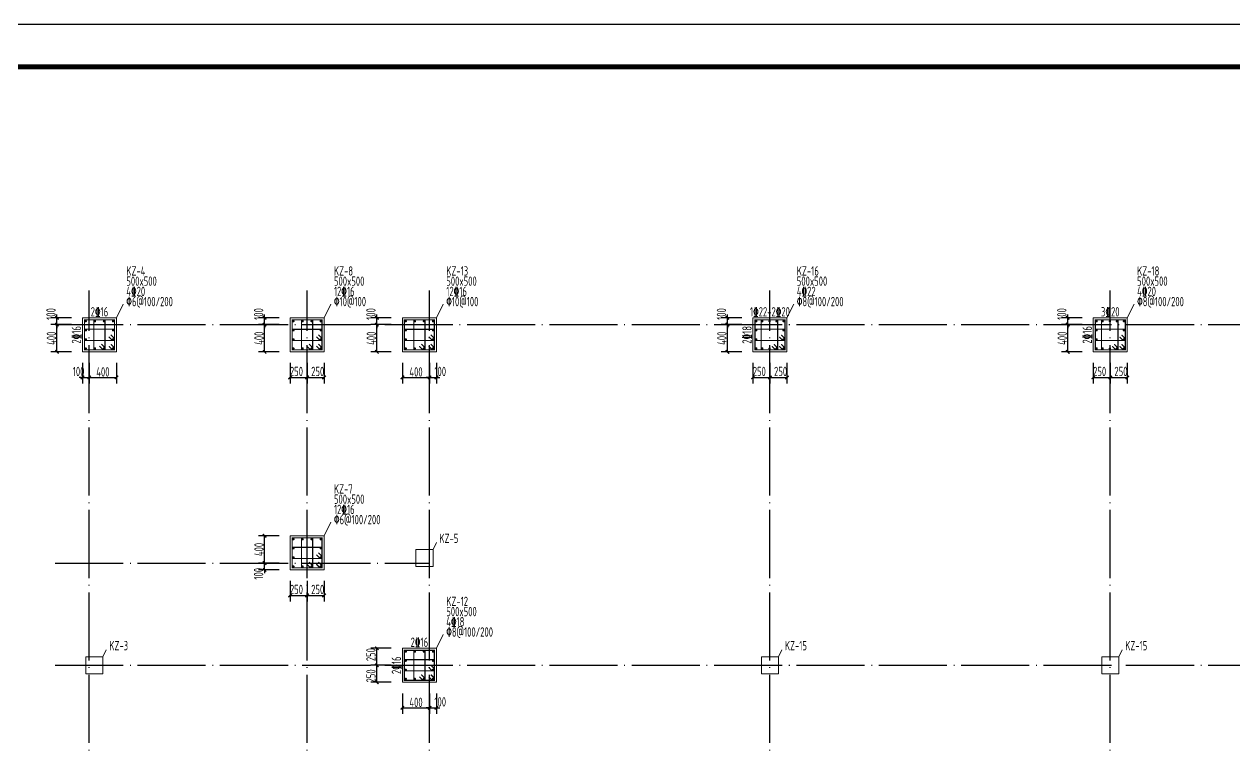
# Model space of a CAD drawing. Extents: x -2331248 to -1198620, y -977263 to -545844.
# Drawn here: x -1690243 to -1654702, y -623580 to -602338 of the extents above; entities that cross this region are included whole.
import ezdxf
from ezdxf.enums import TextEntityAlignment as Align

# ---------------------------------------------------------------- set-up
doc = ezdxf.new("R2010")
doc.units = 0
doc.header["$LTSCALE"] = 1000
doc.header["$MEASUREMENT"] = 0
doc.linetypes.add('DOTE', pattern=[2.42, 2, -0.2, 0.02, -0.2])
doc.linetypes.add('线型5', pattern=[3050, 2400, -300, 50, -300])
doc.layers.get('0').update_dxf_attribs({"linetype": 'CONTINUOUS'})
doc.layers.get('DEFPOINTS').update_dxf_attribs({"linetype": 'CONTINUOUS'})
doc.layers.add('DOTE', color=1, linetype='DOTE')
doc.layers.add('PUB_TITLE', color=4, linetype='CONTINUOUS')
for name, color, linetype, lineweight in [('S_Cl', 2, 'CONTINUOUS', 9), ('S_ColumDimSect', 84, '线型5', 18), ('S_ColumFocus', 2, 'CONTINUOUS', 18), ('S_ColumLocal', 7, 'CONTINUOUS', 18), ('S_PColumHoopBar', 14, 'CONTINUOUS', 35), ('S_PColumMainBar', 14, 'CONTINUOUS', 25)]:
    doc.layers.add(name, color=color, linetype=linetype, lineweight=lineweight)
doc.styles.add('PkpmHz', font='Pkpmeng', dxfattribs={"width": 0.7, "bigfont": 'hztxt'})
doc.styles.add('TSSD_REIN', font='Tssdeng.shx', dxfattribs={"width": 0.7, "bigfont": 'hztxt.shx'})
doc.dimstyles.new('Pkpm_0.0100_2.00', dxfattribs={"dimtxt": 200, "dimasz": 100, "dimexe": 180, "dimexo": 0.0625, "dimgap": 25, "dimtad": 1, "dimdec": 0, "dimlfac": 0.5, "dimrnd": 5, "dimzin": 0, "dimdsep": 46, "dimtxsty": 'PkpmHz', "dimblk1": 'ARCHTICK', "dimblk2": 'ARCHTICK', "dimsah": 1, "dimcen": 0.09, "dimadec": 0, "dimazin": 0, "dimtfac": 1, "dimtdec": 0, "dimtmove": 2, "dimatfit": 1, "dimldrblk": 'ARCHTICK', "dimfxl": 1, "dimtolj": 1, "dimtzin": 0, "dimarcsym": 0})

# ---------------------------------------------------------------- blocks, each defined once
blk = doc.blocks.new('_ARCHTICK')
at = {"color": 0, "linetype": 'ByBlock', "const_width": 0.4}
blk.add_lwpolyline([(-0.5, -0.5), (0.5, 0.5)], dxfattribs=at)
blk = doc.blocks.new('*D991')
at = {"layer": 'DEFPOINTS', "color": 0}
for p in [(-1689281, -611157), (-1688531, -611157), (-1688531, -611957)]:
    blk.add_point(p, dxfattribs=at)
at = {"layer": 'S_ColumDimSect', "color": 0, "lineweight": -2}
for p, q in [((-1688856, -611157), (-1689461, -611157)), ((-1689281, -611957), (-1689281, -611157)), ((-1688856, -611957), (-1689461, -611957))]:
    blk.add_line(p, q, dxfattribs=at)
at = {"layer": 'S_ColumDimSect', "color": 0, "lineweight": -2, "xscale": 100, "yscale": 100, "zscale": 100}
for p, rotation in [((-1689281, -611157), 90), ((-1689281, -611957), 270)]:
    blk.add_blockref('_ARCHTICK', p, dxfattribs=dict(at, rotation=rotation))
at = {"layer": 'S_ColumDimSect', "color": 0, "insert": (-1689444, -611557), "char_height": 275, "attachment_point": 5, "rotation": 90, "style": 'PkpmHz'}
blk.add_mtext('\\A1;400', dxfattribs=at)
blk = doc.blocks.new('*D992')
at = {"layer": 'DEFPOINTS', "color": 0}
for p in [(-1689281, -610957), (-1688531, -610957), (-1688531, -611157)]:
    blk.add_point(p, dxfattribs=at)
at = {"layer": 'S_ColumDimSect', "color": 0, "lineweight": -2}
for p, q in [((-1689281, -610957), (-1689281, -610857)), ((-1688856, -610957), (-1689461, -610957)), ((-1688856, -611157), (-1689461, -611157)), ((-1689281, -611157), (-1689281, -610957)), ((-1689281, -611157), (-1689281, -611257))]:
    blk.add_line(p, q, dxfattribs=at)
at = {"layer": 'S_ColumDimSect', "color": 0, "lineweight": -2, "xscale": 100, "yscale": 100, "zscale": 100}
for p, rotation in [((-1689281, -610957), 270), ((-1689281, -611157), 90)]:
    blk.add_blockref('_ARCHTICK', p, dxfattribs=dict(at, rotation=rotation))
at = {"layer": 'S_ColumDimSect', "color": 0, "insert": (-1689456, -610845), "char_height": 275, "attachment_point": 5, "rotation": 90, "style": 'PkpmHz'}
blk.add_mtext('\\A1;100', dxfattribs=at)
blk = doc.blocks.new('*D993')
at = {"layer": 'DEFPOINTS', "color": 0}
for p in [(-1688531, -611957), (-1688331, -611957), (-1688331, -612707)]:
    blk.add_point(p, dxfattribs=at)
at = {"layer": 'S_ColumDimSect', "color": 0, "lineweight": -2}
for p, q in [((-1688531, -612282), (-1688531, -612887)), ((-1688331, -612282), (-1688331, -612887)), ((-1688531, -612707), (-1688631, -612707)), ((-1688531, -612707), (-1688331, -612707)), ((-1688331, -612707), (-1688231, -612707))]:
    blk.add_line(p, q, dxfattribs=at)
at = {"layer": 'S_ColumDimSect', "color": 0, "lineweight": -2, "xscale": 100, "yscale": 100, "zscale": 100}
blk.add_blockref('_ARCHTICK', (-1688531, -612707), dxfattribs=at)
at = {"layer": 'S_ColumDimSect', "color": 0, "lineweight": -2, "xscale": 100, "yscale": 100, "zscale": 100, "rotation": 180}
blk.add_blockref('_ARCHTICK', (-1688331, -612707), dxfattribs=at)
at = {"layer": 'S_ColumDimSect', "color": 0, "insert": (-1688644, -612532), "char_height": 275, "attachment_point": 5, "style": 'PkpmHz'}
blk.add_mtext('\\A1;100', dxfattribs=at)
blk = doc.blocks.new('*D994')
at = {"layer": 'DEFPOINTS', "color": 0}
for p in [(-1688331, -611957), (-1687531, -611957), (-1687531, -612707)]:
    blk.add_point(p, dxfattribs=at)
at = {"layer": 'S_ColumDimSect', "color": 0, "lineweight": -2}
for p, q in [((-1688331, -612282), (-1688331, -612887)), ((-1687531, -612282), (-1687531, -612887)), ((-1688331, -612707), (-1687531, -612707))]:
    blk.add_line(p, q, dxfattribs=at)
at = {"layer": 'S_ColumDimSect', "color": 0, "lineweight": -2, "xscale": 100, "yscale": 100, "zscale": 100, "rotation": 180}
blk.add_blockref('_ARCHTICK', (-1688331, -612707), dxfattribs=at)
at = {"layer": 'S_ColumDimSect', "color": 0, "lineweight": -2, "xscale": 100, "yscale": 100, "zscale": 100}
blk.add_blockref('_ARCHTICK', (-1687531, -612707), dxfattribs=at)
at = {"layer": 'S_ColumDimSect', "color": 0, "insert": (-1687931, -612545), "char_height": 275, "attachment_point": 5, "style": 'PkpmHz'}
blk.add_mtext('\\A1;400', dxfattribs=at)
blk = doc.blocks.new('*D1003')
at = {"layer": 'DEFPOINTS', "color": 0}
for p in [(-1683181, -618157), (-1682431, -618157), (-1682431, -618357)]:
    blk.add_point(p, dxfattribs=at)
at = {"layer": 'S_ColumDimSect', "color": 0, "lineweight": -2}
for p, q in [((-1683181, -618157), (-1683181, -618057)), ((-1682756, -618157), (-1683361, -618157)), ((-1682756, -618357), (-1683361, -618357)), ((-1683181, -618357), (-1683181, -618157)), ((-1683181, -618357), (-1683181, -618457))]:
    blk.add_line(p, q, dxfattribs=at)
at = {"layer": 'S_ColumDimSect', "color": 0, "lineweight": -2, "xscale": 100, "yscale": 100, "zscale": 100}
for p, rotation in [((-1683181, -618157), 270), ((-1683181, -618357), 90)]:
    blk.add_blockref('_ARCHTICK', p, dxfattribs=dict(at, rotation=rotation))
at = {"layer": 'S_ColumDimSect', "color": 0, "insert": (-1683356, -618470), "char_height": 275, "attachment_point": 5, "rotation": 90, "style": 'PkpmHz'}
blk.add_mtext('\\A1;100', dxfattribs=at)
blk = doc.blocks.new('*D1004')
at = {"layer": 'DEFPOINTS', "color": 0}
for p in [(-1683181, -617357), (-1682431, -617357), (-1682431, -618157)]:
    blk.add_point(p, dxfattribs=at)
at = {"layer": 'S_ColumDimSect', "color": 0, "lineweight": -2}
for p, q in [((-1682756, -617357), (-1683361, -617357)), ((-1683181, -618157), (-1683181, -617357)), ((-1682756, -618157), (-1683361, -618157))]:
    blk.add_line(p, q, dxfattribs=at)
at = {"layer": 'S_ColumDimSect', "color": 0, "lineweight": -2, "xscale": 100, "yscale": 100, "zscale": 100}
for p, rotation in [((-1683181, -617357), 90), ((-1683181, -618157), 270)]:
    blk.add_blockref('_ARCHTICK', p, dxfattribs=dict(at, rotation=rotation))
at = {"layer": 'S_ColumDimSect', "color": 0, "insert": (-1683344, -617757), "char_height": 275, "attachment_point": 5, "rotation": 90, "style": 'PkpmHz'}
blk.add_mtext('\\A1;400', dxfattribs=at)
blk = doc.blocks.new('*D1005')
at = {"layer": 'DEFPOINTS', "color": 0}
for p in [(-1682431, -618357), (-1681931, -618357), (-1681931, -619107)]:
    blk.add_point(p, dxfattribs=at)
at = {"layer": 'S_ColumDimSect', "color": 0, "lineweight": -2}
for p, q in [((-1682431, -618682), (-1682431, -619287)), ((-1681931, -618682), (-1681931, -619287)), ((-1682431, -619107), (-1681931, -619107))]:
    blk.add_line(p, q, dxfattribs=at)
at = {"layer": 'S_ColumDimSect', "color": 0, "lineweight": -2, "xscale": 100, "yscale": 100, "zscale": 100, "rotation": 180}
blk.add_blockref('_ARCHTICK', (-1682431, -619107), dxfattribs=at)
at = {"layer": 'S_ColumDimSect', "color": 0, "lineweight": -2, "xscale": 100, "yscale": 100, "zscale": 100}
blk.add_blockref('_ARCHTICK', (-1681931, -619107), dxfattribs=at)
at = {"layer": 'S_ColumDimSect', "color": 0, "insert": (-1682244, -618932), "char_height": 275, "attachment_point": 5, "style": 'PkpmHz'}
blk.add_mtext('\\A1;250', dxfattribs=at)
blk = doc.blocks.new('*D1006')
at = {"layer": 'DEFPOINTS', "color": 0}
for p in [(-1681931, -618357), (-1681431, -618357), (-1681431, -619107)]:
    blk.add_point(p, dxfattribs=at)
at = {"layer": 'S_ColumDimSect', "color": 0, "lineweight": -2}
for p, q in [((-1681931, -618682), (-1681931, -619287)), ((-1681431, -618682), (-1681431, -619287)), ((-1681931, -619107), (-1681431, -619107))]:
    blk.add_line(p, q, dxfattribs=at)
at = {"layer": 'S_ColumDimSect', "color": 0, "lineweight": -2, "xscale": 100, "yscale": 100, "zscale": 100, "rotation": 180}
blk.add_blockref('_ARCHTICK', (-1681931, -619107), dxfattribs=at)
at = {"layer": 'S_ColumDimSect', "color": 0, "lineweight": -2, "xscale": 100, "yscale": 100, "zscale": 100}
blk.add_blockref('_ARCHTICK', (-1681431, -619107), dxfattribs=at)
at = {"layer": 'S_ColumDimSect', "color": 0, "insert": (-1681619, -618932), "char_height": 275, "attachment_point": 5, "style": 'PkpmHz'}
blk.add_mtext('\\A1;250', dxfattribs=at)
blk = doc.blocks.new('*D1007')
at = {"layer": 'DEFPOINTS', "color": 0}
for p in [(-1683181, -611157), (-1682431, -611157), (-1682431, -611957)]:
    blk.add_point(p, dxfattribs=at)
at = {"layer": 'S_ColumDimSect', "color": 0, "lineweight": -2}
for p, q in [((-1682756, -611157), (-1683361, -611157)), ((-1683181, -611957), (-1683181, -611157)), ((-1682756, -611957), (-1683361, -611957))]:
    blk.add_line(p, q, dxfattribs=at)
at = {"layer": 'S_ColumDimSect', "color": 0, "lineweight": -2, "xscale": 100, "yscale": 100, "zscale": 100}
for p, rotation in [((-1683181, -611157), 90), ((-1683181, -611957), 270)]:
    blk.add_blockref('_ARCHTICK', p, dxfattribs=dict(at, rotation=rotation))
at = {"layer": 'S_ColumDimSect', "color": 0, "insert": (-1683344, -611557), "char_height": 275, "attachment_point": 5, "rotation": 90, "style": 'PkpmHz'}
blk.add_mtext('\\A1;400', dxfattribs=at)
blk = doc.blocks.new('*D1008')
at = {"layer": 'DEFPOINTS', "color": 0}
for p in [(-1683181, -610957), (-1682431, -610957), (-1682431, -611157)]:
    blk.add_point(p, dxfattribs=at)
at = {"layer": 'S_ColumDimSect', "color": 0, "lineweight": -2}
for p, q in [((-1683181, -610957), (-1683181, -610857)), ((-1682756, -610957), (-1683361, -610957)), ((-1682756, -611157), (-1683361, -611157)), ((-1683181, -611157), (-1683181, -610957)), ((-1683181, -611157), (-1683181, -611257))]:
    blk.add_line(p, q, dxfattribs=at)
at = {"layer": 'S_ColumDimSect', "color": 0, "lineweight": -2, "xscale": 100, "yscale": 100, "zscale": 100}
for p, rotation in [((-1683181, -610957), 270), ((-1683181, -611157), 90)]:
    blk.add_blockref('_ARCHTICK', p, dxfattribs=dict(at, rotation=rotation))
at = {"layer": 'S_ColumDimSect', "color": 0, "insert": (-1683356, -610845), "char_height": 275, "attachment_point": 5, "rotation": 90, "style": 'PkpmHz'}
blk.add_mtext('\\A1;100', dxfattribs=at)
blk = doc.blocks.new('*D1009')
at = {"layer": 'DEFPOINTS', "color": 0}
for p in [(-1682431, -611957), (-1681931, -611957), (-1681931, -612707)]:
    blk.add_point(p, dxfattribs=at)
at = {"layer": 'S_ColumDimSect', "color": 0, "lineweight": -2}
for p, q in [((-1682431, -612282), (-1682431, -612887)), ((-1681931, -612282), (-1681931, -612887)), ((-1682431, -612707), (-1681931, -612707))]:
    blk.add_line(p, q, dxfattribs=at)
at = {"layer": 'S_ColumDimSect', "color": 0, "lineweight": -2, "xscale": 100, "yscale": 100, "zscale": 100, "rotation": 180}
blk.add_blockref('_ARCHTICK', (-1682431, -612707), dxfattribs=at)
at = {"layer": 'S_ColumDimSect', "color": 0, "lineweight": -2, "xscale": 100, "yscale": 100, "zscale": 100}
blk.add_blockref('_ARCHTICK', (-1681931, -612707), dxfattribs=at)
at = {"layer": 'S_ColumDimSect', "color": 0, "insert": (-1682244, -612532), "char_height": 275, "attachment_point": 5, "style": 'PkpmHz'}
blk.add_mtext('\\A1;250', dxfattribs=at)
blk = doc.blocks.new('*D1010')
at = {"layer": 'DEFPOINTS', "color": 0}
for p in [(-1681931, -611957), (-1681431, -611957), (-1681431, -612707)]:
    blk.add_point(p, dxfattribs=at)
at = {"layer": 'S_ColumDimSect', "color": 0, "lineweight": -2}
for p, q in [((-1681931, -612282), (-1681931, -612887)), ((-1681431, -612282), (-1681431, -612887)), ((-1681931, -612707), (-1681431, -612707))]:
    blk.add_line(p, q, dxfattribs=at)
at = {"layer": 'S_ColumDimSect', "color": 0, "lineweight": -2, "xscale": 100, "yscale": 100, "zscale": 100, "rotation": 180}
blk.add_blockref('_ARCHTICK', (-1681931, -612707), dxfattribs=at)
at = {"layer": 'S_ColumDimSect', "color": 0, "lineweight": -2, "xscale": 100, "yscale": 100, "zscale": 100}
blk.add_blockref('_ARCHTICK', (-1681431, -612707), dxfattribs=at)
at = {"layer": 'S_ColumDimSect', "color": 0, "insert": (-1681619, -612532), "char_height": 275, "attachment_point": 5, "style": 'PkpmHz'}
blk.add_mtext('\\A1;250', dxfattribs=at)
blk = doc.blocks.new('*D1023')
at = {"layer": 'DEFPOINTS', "color": 0}
for p in [(-1679881, -621157), (-1679131, -621157), (-1679131, -621657)]:
    blk.add_point(p, dxfattribs=at)
at = {"layer": 'S_ColumDimSect', "color": 0, "lineweight": -2}
for p, q in [((-1679456, -621157), (-1680061, -621157)), ((-1679881, -621657), (-1679881, -621157)), ((-1679456, -621657), (-1680061, -621657))]:
    blk.add_line(p, q, dxfattribs=at)
at = {"layer": 'S_ColumDimSect', "color": 0, "lineweight": -2, "xscale": 100, "yscale": 100, "zscale": 100}
for p, rotation in [((-1679881, -621157), 90), ((-1679881, -621657), 270)]:
    blk.add_blockref('_ARCHTICK', p, dxfattribs=dict(at, rotation=rotation))
at = {"layer": 'S_ColumDimSect', "color": 0, "insert": (-1680056, -621470), "char_height": 275, "attachment_point": 5, "rotation": 90, "style": 'PkpmHz'}
blk.add_mtext('\\A1;250', dxfattribs=at)
blk = doc.blocks.new('*D1024')
at = {"layer": 'DEFPOINTS', "color": 0}
for p in [(-1679881, -620657), (-1679131, -620657), (-1679131, -621157)]:
    blk.add_point(p, dxfattribs=at)
at = {"layer": 'S_ColumDimSect', "color": 0, "lineweight": -2}
for p, q in [((-1679456, -620657), (-1680061, -620657)), ((-1679881, -621157), (-1679881, -620657)), ((-1679456, -621157), (-1680061, -621157))]:
    blk.add_line(p, q, dxfattribs=at)
at = {"layer": 'S_ColumDimSect', "color": 0, "lineweight": -2, "xscale": 100, "yscale": 100, "zscale": 100}
for p, rotation in [((-1679881, -620657), 90), ((-1679881, -621157), 270)]:
    blk.add_blockref('_ARCHTICK', p, dxfattribs=dict(at, rotation=rotation))
at = {"layer": 'S_ColumDimSect', "color": 0, "insert": (-1680056, -620845), "char_height": 275, "attachment_point": 5, "rotation": 90, "style": 'PkpmHz'}
blk.add_mtext('\\A1;250', dxfattribs=at)
blk = doc.blocks.new('*D1025')
at = {"layer": 'DEFPOINTS', "color": 0}
for p in [(-1679131, -621657), (-1678331, -621657), (-1678331, -622407)]:
    blk.add_point(p, dxfattribs=at)
at = {"layer": 'S_ColumDimSect', "color": 0, "lineweight": -2}
for p, q in [((-1679131, -621982), (-1679131, -622587)), ((-1678331, -621982), (-1678331, -622587)), ((-1679131, -622407), (-1678331, -622407))]:
    blk.add_line(p, q, dxfattribs=at)
at = {"layer": 'S_ColumDimSect', "color": 0, "lineweight": -2, "xscale": 100, "yscale": 100, "zscale": 100, "rotation": 180}
blk.add_blockref('_ARCHTICK', (-1679131, -622407), dxfattribs=at)
at = {"layer": 'S_ColumDimSect', "color": 0, "lineweight": -2, "xscale": 100, "yscale": 100, "zscale": 100}
blk.add_blockref('_ARCHTICK', (-1678331, -622407), dxfattribs=at)
at = {"layer": 'S_ColumDimSect', "color": 0, "insert": (-1678731, -622245), "char_height": 275, "attachment_point": 5, "style": 'PkpmHz'}
blk.add_mtext('\\A1;400', dxfattribs=at)
blk = doc.blocks.new('*D1026')
at = {"layer": 'DEFPOINTS', "color": 0}
for p in [(-1678331, -621657), (-1678131, -621657), (-1678131, -622407)]:
    blk.add_point(p, dxfattribs=at)
at = {"layer": 'S_ColumDimSect', "color": 0, "lineweight": -2}
for p, q in [((-1678331, -621982), (-1678331, -622587)), ((-1678131, -621982), (-1678131, -622587)), ((-1678331, -622407), (-1678431, -622407)), ((-1678331, -622407), (-1678131, -622407)), ((-1678131, -622407), (-1678031, -622407))]:
    blk.add_line(p, q, dxfattribs=at)
at = {"layer": 'S_ColumDimSect', "color": 0, "lineweight": -2, "xscale": 100, "yscale": 100, "zscale": 100}
blk.add_blockref('_ARCHTICK', (-1678331, -622407), dxfattribs=at)
at = {"layer": 'S_ColumDimSect', "color": 0, "lineweight": -2, "xscale": 100, "yscale": 100, "zscale": 100, "rotation": 180}
blk.add_blockref('_ARCHTICK', (-1678131, -622407), dxfattribs=at)
at = {"layer": 'S_ColumDimSect', "color": 0, "insert": (-1678019, -622232), "char_height": 275, "attachment_point": 5, "style": 'PkpmHz'}
blk.add_mtext('\\A1;100', dxfattribs=at)
blk = doc.blocks.new('*D1027')
at = {"layer": 'DEFPOINTS', "color": 0}
for p in [(-1679881, -611157), (-1679131, -611157), (-1679131, -611957)]:
    blk.add_point(p, dxfattribs=at)
at = {"layer": 'S_ColumDimSect', "color": 0, "lineweight": -2}
for p, q in [((-1679456, -611157), (-1680061, -611157)), ((-1679881, -611957), (-1679881, -611157)), ((-1679456, -611957), (-1680061, -611957))]:
    blk.add_line(p, q, dxfattribs=at)
at = {"layer": 'S_ColumDimSect', "color": 0, "lineweight": -2, "xscale": 100, "yscale": 100, "zscale": 100}
for p, rotation in [((-1679881, -611157), 90), ((-1679881, -611957), 270)]:
    blk.add_blockref('_ARCHTICK', p, dxfattribs=dict(at, rotation=rotation))
at = {"layer": 'S_ColumDimSect', "color": 0, "insert": (-1680044, -611557), "char_height": 275, "attachment_point": 5, "rotation": 90, "style": 'PkpmHz'}
blk.add_mtext('\\A1;400', dxfattribs=at)
blk = doc.blocks.new('*D1028')
at = {"layer": 'DEFPOINTS', "color": 0}
for p in [(-1679881, -610957), (-1679131, -610957), (-1679131, -611157)]:
    blk.add_point(p, dxfattribs=at)
at = {"layer": 'S_ColumDimSect', "color": 0, "lineweight": -2}
for p, q in [((-1679881, -610957), (-1679881, -610857)), ((-1679456, -610957), (-1680061, -610957)), ((-1679456, -611157), (-1680061, -611157)), ((-1679881, -611157), (-1679881, -610957)), ((-1679881, -611157), (-1679881, -611257))]:
    blk.add_line(p, q, dxfattribs=at)
at = {"layer": 'S_ColumDimSect', "color": 0, "lineweight": -2, "xscale": 100, "yscale": 100, "zscale": 100}
for p, rotation in [((-1679881, -610957), 270), ((-1679881, -611157), 90)]:
    blk.add_blockref('_ARCHTICK', p, dxfattribs=dict(at, rotation=rotation))
at = {"layer": 'S_ColumDimSect', "color": 0, "insert": (-1680056, -610845), "char_height": 275, "attachment_point": 5, "rotation": 90, "style": 'PkpmHz'}
blk.add_mtext('\\A1;100', dxfattribs=at)
blk = doc.blocks.new('*D1029')
at = {"layer": 'DEFPOINTS', "color": 0}
for p in [(-1679131, -611957), (-1678331, -611957), (-1678331, -612707)]:
    blk.add_point(p, dxfattribs=at)
at = {"layer": 'S_ColumDimSect', "color": 0, "lineweight": -2}
for p, q in [((-1679131, -612282), (-1679131, -612887)), ((-1678331, -612282), (-1678331, -612887)), ((-1679131, -612707), (-1678331, -612707))]:
    blk.add_line(p, q, dxfattribs=at)
at = {"layer": 'S_ColumDimSect', "color": 0, "lineweight": -2, "xscale": 100, "yscale": 100, "zscale": 100, "rotation": 180}
blk.add_blockref('_ARCHTICK', (-1679131, -612707), dxfattribs=at)
at = {"layer": 'S_ColumDimSect', "color": 0, "lineweight": -2, "xscale": 100, "yscale": 100, "zscale": 100}
blk.add_blockref('_ARCHTICK', (-1678331, -612707), dxfattribs=at)
at = {"layer": 'S_ColumDimSect', "color": 0, "insert": (-1678731, -612545), "char_height": 275, "attachment_point": 5, "style": 'PkpmHz'}
blk.add_mtext('\\A1;400', dxfattribs=at)
blk = doc.blocks.new('*D1030')
at = {"layer": 'DEFPOINTS', "color": 0}
for p in [(-1678331, -611957), (-1678131, -611957), (-1678131, -612707)]:
    blk.add_point(p, dxfattribs=at)
at = {"layer": 'S_ColumDimSect', "color": 0, "lineweight": -2}
for p, q in [((-1678331, -612282), (-1678331, -612887)), ((-1678131, -612282), (-1678131, -612887)), ((-1678331, -612707), (-1678431, -612707)), ((-1678331, -612707), (-1678131, -612707)), ((-1678131, -612707), (-1678031, -612707))]:
    blk.add_line(p, q, dxfattribs=at)
at = {"layer": 'S_ColumDimSect', "color": 0, "lineweight": -2, "xscale": 100, "yscale": 100, "zscale": 100}
blk.add_blockref('_ARCHTICK', (-1678331, -612707), dxfattribs=at)
at = {"layer": 'S_ColumDimSect', "color": 0, "lineweight": -2, "xscale": 100, "yscale": 100, "zscale": 100, "rotation": 180}
blk.add_blockref('_ARCHTICK', (-1678131, -612707), dxfattribs=at)
at = {"layer": 'S_ColumDimSect', "color": 0, "insert": (-1678019, -612532), "char_height": 275, "attachment_point": 5, "style": 'PkpmHz'}
blk.add_mtext('\\A1;100', dxfattribs=at)
blk = doc.blocks.new('*D1038')
at = {"layer": 'DEFPOINTS', "color": 0}
for p in [(-1669581, -611157), (-1668831, -611157), (-1668831, -611957)]:
    blk.add_point(p, dxfattribs=at)
at = {"layer": 'S_ColumDimSect', "color": 0, "lineweight": -2}
for p, q in [((-1669156, -611157), (-1669761, -611157)), ((-1669581, -611957), (-1669581, -611157)), ((-1669156, -611957), (-1669761, -611957))]:
    blk.add_line(p, q, dxfattribs=at)
at = {"layer": 'S_ColumDimSect', "color": 0, "lineweight": -2, "xscale": 100, "yscale": 100, "zscale": 100}
for p, rotation in [((-1669581, -611157), 90), ((-1669581, -611957), 270)]:
    blk.add_blockref('_ARCHTICK', p, dxfattribs=dict(at, rotation=rotation))
at = {"layer": 'S_ColumDimSect', "color": 0, "insert": (-1669744, -611557), "char_height": 275, "attachment_point": 5, "rotation": 90, "style": 'PkpmHz'}
blk.add_mtext('\\A1;400', dxfattribs=at)
blk = doc.blocks.new('*D1039')
at = {"layer": 'DEFPOINTS', "color": 0}
for p in [(-1669581, -610957), (-1668831, -610957), (-1668831, -611157)]:
    blk.add_point(p, dxfattribs=at)
at = {"layer": 'S_ColumDimSect', "color": 0, "lineweight": -2}
for p, q in [((-1669581, -610957), (-1669581, -610857)), ((-1669156, -610957), (-1669761, -610957)), ((-1669156, -611157), (-1669761, -611157)), ((-1669581, -611157), (-1669581, -610957)), ((-1669581, -611157), (-1669581, -611257))]:
    blk.add_line(p, q, dxfattribs=at)
at = {"layer": 'S_ColumDimSect', "color": 0, "lineweight": -2, "xscale": 100, "yscale": 100, "zscale": 100}
for p, rotation in [((-1669581, -610957), 270), ((-1669581, -611157), 90)]:
    blk.add_blockref('_ARCHTICK', p, dxfattribs=dict(at, rotation=rotation))
at = {"layer": 'S_ColumDimSect', "color": 0, "insert": (-1669756, -610845), "char_height": 275, "attachment_point": 5, "rotation": 90, "style": 'PkpmHz'}
blk.add_mtext('\\A1;100', dxfattribs=at)
blk = doc.blocks.new('*D1040')
at = {"layer": 'DEFPOINTS', "color": 0}
for p in [(-1668831, -611957), (-1668331, -611957), (-1668331, -612707)]:
    blk.add_point(p, dxfattribs=at)
at = {"layer": 'S_ColumDimSect', "color": 0, "lineweight": -2}
for p, q in [((-1668831, -612282), (-1668831, -612887)), ((-1668331, -612282), (-1668331, -612887)), ((-1668831, -612707), (-1668331, -612707))]:
    blk.add_line(p, q, dxfattribs=at)
at = {"layer": 'S_ColumDimSect', "color": 0, "lineweight": -2, "xscale": 100, "yscale": 100, "zscale": 100, "rotation": 180}
blk.add_blockref('_ARCHTICK', (-1668831, -612707), dxfattribs=at)
at = {"layer": 'S_ColumDimSect', "color": 0, "lineweight": -2, "xscale": 100, "yscale": 100, "zscale": 100}
blk.add_blockref('_ARCHTICK', (-1668331, -612707), dxfattribs=at)
at = {"layer": 'S_ColumDimSect', "color": 0, "insert": (-1668644, -612532), "char_height": 275, "attachment_point": 5, "style": 'PkpmHz'}
blk.add_mtext('\\A1;250', dxfattribs=at)
blk = doc.blocks.new('*D1041')
at = {"layer": 'DEFPOINTS', "color": 0}
for p in [(-1668331, -611957), (-1667831, -611957), (-1667831, -612707)]:
    blk.add_point(p, dxfattribs=at)
at = {"layer": 'S_ColumDimSect', "color": 0, "lineweight": -2}
for p, q in [((-1668331, -612282), (-1668331, -612887)), ((-1667831, -612282), (-1667831, -612887)), ((-1668331, -612707), (-1667831, -612707))]:
    blk.add_line(p, q, dxfattribs=at)
at = {"layer": 'S_ColumDimSect', "color": 0, "lineweight": -2, "xscale": 100, "yscale": 100, "zscale": 100, "rotation": 180}
blk.add_blockref('_ARCHTICK', (-1668331, -612707), dxfattribs=at)
at = {"layer": 'S_ColumDimSect', "color": 0, "lineweight": -2, "xscale": 100, "yscale": 100, "zscale": 100}
blk.add_blockref('_ARCHTICK', (-1667831, -612707), dxfattribs=at)
at = {"layer": 'S_ColumDimSect', "color": 0, "insert": (-1668019, -612532), "char_height": 275, "attachment_point": 5, "style": 'PkpmHz'}
blk.add_mtext('\\A1;250', dxfattribs=at)
blk = doc.blocks.new('*D1045')
at = {"layer": 'DEFPOINTS', "color": 0}
for p in [(-1659581, -611157), (-1658831, -611157), (-1658831, -611957)]:
    blk.add_point(p, dxfattribs=at)
at = {"layer": 'S_ColumDimSect', "color": 0, "lineweight": -2}
for p, q in [((-1659156, -611157), (-1659761, -611157)), ((-1659581, -611957), (-1659581, -611157)), ((-1659156, -611957), (-1659761, -611957))]:
    blk.add_line(p, q, dxfattribs=at)
at = {"layer": 'S_ColumDimSect', "color": 0, "lineweight": -2, "xscale": 100, "yscale": 100, "zscale": 100}
for p, rotation in [((-1659581, -611157), 90), ((-1659581, -611957), 270)]:
    blk.add_blockref('_ARCHTICK', p, dxfattribs=dict(at, rotation=rotation))
at = {"layer": 'S_ColumDimSect', "color": 0, "insert": (-1659744, -611557), "char_height": 275, "attachment_point": 5, "rotation": 90, "style": 'PkpmHz'}
blk.add_mtext('\\A1;400', dxfattribs=at)
blk = doc.blocks.new('*D1046')
at = {"layer": 'DEFPOINTS', "color": 0}
for p in [(-1659581, -610957), (-1658831, -610957), (-1658831, -611157)]:
    blk.add_point(p, dxfattribs=at)
at = {"layer": 'S_ColumDimSect', "color": 0, "lineweight": -2}
for p, q in [((-1659581, -610957), (-1659581, -610857)), ((-1659156, -610957), (-1659761, -610957)), ((-1659156, -611157), (-1659761, -611157)), ((-1659581, -611157), (-1659581, -610957)), ((-1659581, -611157), (-1659581, -611257))]:
    blk.add_line(p, q, dxfattribs=at)
at = {"layer": 'S_ColumDimSect', "color": 0, "lineweight": -2, "xscale": 100, "yscale": 100, "zscale": 100}
for p, rotation in [((-1659581, -610957), 270), ((-1659581, -611157), 90)]:
    blk.add_blockref('_ARCHTICK', p, dxfattribs=dict(at, rotation=rotation))
at = {"layer": 'S_ColumDimSect', "color": 0, "insert": (-1659756, -610845), "char_height": 275, "attachment_point": 5, "rotation": 90, "style": 'PkpmHz'}
blk.add_mtext('\\A1;100', dxfattribs=at)
blk = doc.blocks.new('*D1047')
at = {"layer": 'DEFPOINTS', "color": 0}
for p in [(-1658831, -611957), (-1658331, -611957), (-1658331, -612707)]:
    blk.add_point(p, dxfattribs=at)
at = {"layer": 'S_ColumDimSect', "color": 0, "lineweight": -2}
for p, q in [((-1658831, -612282), (-1658831, -612887)), ((-1658331, -612282), (-1658331, -612887)), ((-1658831, -612707), (-1658331, -612707))]:
    blk.add_line(p, q, dxfattribs=at)
at = {"layer": 'S_ColumDimSect', "color": 0, "lineweight": -2, "xscale": 100, "yscale": 100, "zscale": 100, "rotation": 180}
blk.add_blockref('_ARCHTICK', (-1658831, -612707), dxfattribs=at)
at = {"layer": 'S_ColumDimSect', "color": 0, "lineweight": -2, "xscale": 100, "yscale": 100, "zscale": 100}
blk.add_blockref('_ARCHTICK', (-1658331, -612707), dxfattribs=at)
at = {"layer": 'S_ColumDimSect', "color": 0, "insert": (-1658644, -612532), "char_height": 275, "attachment_point": 5, "style": 'PkpmHz'}
blk.add_mtext('\\A1;250', dxfattribs=at)
blk = doc.blocks.new('*D1048')
at = {"layer": 'DEFPOINTS', "color": 0}
for p in [(-1658331, -611957), (-1657831, -611957), (-1657831, -612707)]:
    blk.add_point(p, dxfattribs=at)
at = {"layer": 'S_ColumDimSect', "color": 0, "lineweight": -2}
for p, q in [((-1658331, -612282), (-1658331, -612887)), ((-1657831, -612282), (-1657831, -612887)), ((-1658331, -612707), (-1657831, -612707))]:
    blk.add_line(p, q, dxfattribs=at)
at = {"layer": 'S_ColumDimSect', "color": 0, "lineweight": -2, "xscale": 100, "yscale": 100, "zscale": 100, "rotation": 180}
blk.add_blockref('_ARCHTICK', (-1658331, -612707), dxfattribs=at)
at = {"layer": 'S_ColumDimSect', "color": 0, "lineweight": -2, "xscale": 100, "yscale": 100, "zscale": 100}
blk.add_blockref('_ARCHTICK', (-1657831, -612707), dxfattribs=at)
at = {"layer": 'S_ColumDimSect', "color": 0, "insert": (-1658019, -612532), "char_height": 275, "attachment_point": 5, "style": 'PkpmHz'}
blk.add_mtext('\\A1;250', dxfattribs=at)

msp = doc.modelspace()

# ---------------------------------------------------------------- linework, layer by layer
at = {"layer": 'DOTE'}
for p, q in [((-1688331.5, -662157.2), (-1688331.5, -610157.2)), ((-1681931.5, -662157.2), (-1681931.5, -610157.2)), ((-1678331.5, -662157.2), (-1678331.5, -610157.2)), ((-1668331.5, -662157.2), (-1668331.5, -610157.2)), ((-1658331.5, -662157.2), (-1658331.5, -610157.2)), ((-1689331.5, -611157.2), (-1627331.5, -611157.2)), ((-1689331.5, -618157.2), (-1678331.5, -618157.2)), ((-1689331.5, -621157.2), (-1627331.5, -621157.2))]:
    msp.add_line(p, q, dxfattribs=at)
at = {"layer": 'PUB_TITLE'}
msp.add_lwpolyline([(-1699191, -676588.1), (-1699191, -602338.1), (-1594066, -602338.1), (-1594066, -676588.1)], close=True, dxfattribs=at)
at = {"layer": 'PUB_TITLE', "const_width": 150}
msp.add_lwpolyline([(-1696066, -603588.1), (-1595316, -603588.1), (-1595316, -675338.1), (-1696066, -675338.1)], close=True, dxfattribs=at)
at = {"layer": 'S_Cl', "ltscale": 1}
for points in [[(-1687531.5, -611957.2), (-1687531.5, -610957.2), (-1688531.5, -610957.2), (-1688531.5, -611957.2)], [(-1681431.5, -611957.2), (-1681431.5, -610957.2), (-1682431.5, -610957.2), (-1682431.5, -611957.2)], [(-1678131.5, -611957.2), (-1678131.5, -610957.2), (-1679131.5, -610957.2), (-1679131.5, -611957.2)], [(-1667831.5, -611957.2), (-1667831.5, -610957.2), (-1668831.5, -610957.2), (-1668831.5, -611957.2)], [(-1657831.5, -611957.2), (-1657831.5, -610957.2), (-1658831.5, -610957.2), (-1658831.5, -611957.2)], [(-1681431.5, -618357.2), (-1681431.5, -617357.2), (-1682431.5, -617357.2), (-1682431.5, -618357.2)], [(-1678231.5, -618257.2), (-1678231.5, -617757.2), (-1678731.5, -617757.2), (-1678731.5, -618257.2)], [(-1678131.5, -621657.2), (-1678131.5, -620657.2), (-1679131.5, -620657.2), (-1679131.5, -621657.2)], [(-1687931.5, -621407.2), (-1687931.5, -620907.2), (-1688431.5, -620907.2), (-1688431.5, -621407.2)], [(-1668081.5, -621407.2), (-1668081.5, -620907.2), (-1668581.5, -620907.2), (-1668581.5, -621407.2)], [(-1658081.5, -621407.2), (-1658081.5, -620907.2), (-1658581.5, -620907.2), (-1658581.5, -621407.2)]]:
    msp.add_lwpolyline(points, close=True, dxfattribs=at)
at = {"layer": 'S_ColumFocus'}
for p, q in [((-1687531.5, -610957.2), (-1687331.5, -610557.2)), ((-1681431.5, -610957.2), (-1681231.5, -610557.2)), ((-1678131.5, -610957.2), (-1677931.5, -610557.2)), ((-1667831.5, -610957.2), (-1667631.5, -610557.2)), ((-1657831.5, -610957.2), (-1657631.5, -610557.2)), ((-1681431.5, -617357.2), (-1681231.5, -616957.2)), ((-1678231.5, -617757.2), (-1678131.5, -617557.2)), ((-1678131.5, -620657.2), (-1677931.5, -620257.2)), ((-1687931.5, -620907.2), (-1687831.5, -620707.2)), ((-1668081.5, -620907.2), (-1667981.5, -620707.2)), ((-1658081.5, -620907.2), (-1657981.5, -620707.2))]:
    msp.add_line(p, q, dxfattribs=at)
at = {"layer": 'S_PColumHoopBar', "ltscale": 2, "const_width": 35}
for points in [[(-1687757.6, -611791.1), (-1687651.5, -611897.2), (-1687591.5, -611897.2), (-1687591.5, -611837.2), (-1687591.5, -611897.2), (-1687591.5, -611017.2), (-1688471.5, -611017.2), (-1688471.5, -611897.2), (-1687651.5, -611897.2), (-1687591.5, -611897.2), (-1687591.5, -611837.2), (-1687697.6, -611731.1)], [(-1687757.6, -611516.5), (-1687651.5, -611622.5), (-1687591.5, -611622.5), (-1687591.5, -611562.5), (-1687591.5, -611622.5), (-1687591.5, -611291.9), (-1688471.5, -611291.9), (-1688471.5, -611622.5), (-1687651.5, -611622.5), (-1687591.5, -611622.5), (-1687591.5, -611562.5), (-1687697.6, -611456.5)], [(-1688032.2, -611791.1), (-1687926.2, -611897.2), (-1687866.2, -611897.2), (-1687866.2, -611837.2), (-1687866.2, -611897.2), (-1687866.2, -611017.2), (-1688196.8, -611017.2), (-1688196.8, -611897.2), (-1687926.2, -611897.2), (-1687866.2, -611897.2), (-1687866.2, -611837.2), (-1687972.2, -611731.1)], [(-1681657.6, -611791.1), (-1681551.5, -611897.2), (-1681491.5, -611897.2), (-1681491.5, -611837.2), (-1681491.5, -611897.2), (-1681491.5, -611017.2), (-1682371.5, -611017.2), (-1682371.5, -611897.2), (-1681551.5, -611897.2), (-1681491.5, -611897.2), (-1681491.5, -611837.2), (-1681597.6, -611731.1)], [(-1681657.6, -611515.1), (-1681551.5, -611621.2), (-1681491.5, -611621.2), (-1681491.5, -611561.2), (-1681491.5, -611621.2), (-1681491.5, -611293.2), (-1682371.5, -611293.2), (-1682371.5, -611621.2), (-1681551.5, -611621.2), (-1681491.5, -611621.2), (-1681491.5, -611561.2), (-1681597.6, -611455.1)], [(-1681933.6, -611791.1), (-1681827.5, -611897.2), (-1681767.5, -611897.2), (-1681767.5, -611837.2), (-1681767.5, -611897.2), (-1681767.5, -611017.2), (-1682095.5, -611017.2), (-1682095.5, -611897.2), (-1681827.5, -611897.2), (-1681767.5, -611897.2), (-1681767.5, -611837.2), (-1681873.6, -611731.1)], [(-1678357.6, -611791.1), (-1678251.5, -611897.2), (-1678191.5, -611897.2), (-1678191.5, -611837.2), (-1678191.5, -611897.2), (-1678191.5, -611017.2), (-1679071.5, -611017.2), (-1679071.5, -611897.2), (-1678251.5, -611897.2), (-1678191.5, -611897.2), (-1678191.5, -611837.2), (-1678297.6, -611731.1)], [(-1678357.6, -611515.1), (-1678251.5, -611621.2), (-1678191.5, -611621.2), (-1678191.5, -611561.2), (-1678191.5, -611621.2), (-1678191.5, -611293.2), (-1679071.5, -611293.2), (-1679071.5, -611621.2), (-1678251.5, -611621.2), (-1678191.5, -611621.2), (-1678191.5, -611561.2), (-1678297.6, -611455.1)], [(-1678633.6, -611791.1), (-1678527.5, -611897.2), (-1678467.5, -611897.2), (-1678467.5, -611837.2), (-1678467.5, -611897.2), (-1678467.5, -611017.2), (-1678795.5, -611017.2), (-1678795.5, -611897.2), (-1678527.5, -611897.2), (-1678467.5, -611897.2), (-1678467.5, -611837.2), (-1678573.6, -611731.1)], [(-1668057.6, -611791.1), (-1667951.5, -611897.2), (-1667891.5, -611897.2), (-1667891.5, -611837.2), (-1667891.5, -611897.2), (-1667891.5, -611017.2), (-1668771.5, -611017.2), (-1668771.5, -611897.2), (-1667951.5, -611897.2), (-1667891.5, -611897.2), (-1667891.5, -611837.2), (-1667997.6, -611731.1)], [(-1668057.6, -611519.1), (-1667951.5, -611625.2), (-1667891.5, -611625.2), (-1667891.5, -611565.2), (-1667891.5, -611625.2), (-1667891.5, -611289.2), (-1668771.5, -611289.2), (-1668771.5, -611625.2), (-1667951.5, -611625.2), (-1667891.5, -611625.2), (-1667891.5, -611565.2), (-1667997.6, -611459.1)], [(-1668273.2, -611791.1), (-1668167.2, -611897.2), (-1668107.2, -611897.2), (-1668107.2, -611837.2), (-1668107.2, -611897.2), (-1668107.2, -611017.2), (-1668589.8, -611017.2), (-1668589.8, -611897.2), (-1668167.2, -611897.2), (-1668107.2, -611897.2), (-1668107.2, -611837.2), (-1668213.2, -611731.1)], [(-1658057.6, -611791.1), (-1657951.5, -611897.2), (-1657891.5, -611897.2), (-1657891.5, -611837.2), (-1657891.5, -611897.2), (-1657891.5, -611017.2), (-1658771.5, -611017.2), (-1658771.5, -611897.2), (-1657951.5, -611897.2), (-1657891.5, -611897.2), (-1657891.5, -611837.2), (-1657997.6, -611731.1)], [(-1658057.6, -611517.8), (-1657951.5, -611623.9), (-1657891.5, -611623.9), (-1657891.5, -611563.9), (-1657891.5, -611623.9), (-1657891.5, -611290.5), (-1658771.5, -611290.5), (-1658771.5, -611623.9), (-1657951.5, -611623.9), (-1657891.5, -611623.9), (-1657891.5, -611563.9), (-1657997.6, -611457.8)], [(-1658273.2, -611791.1), (-1658167.2, -611897.2), (-1658107.2, -611897.2), (-1658107.2, -611837.2), (-1658107.2, -611897.2), (-1658107.2, -611017.2), (-1658589.8, -611017.2), (-1658589.8, -611897.2), (-1658167.2, -611897.2), (-1658107.2, -611897.2), (-1658107.2, -611837.2), (-1658213.2, -611731.1)], [(-1681657.6, -618191.1), (-1681551.5, -618297.2), (-1681491.5, -618297.2), (-1681491.5, -618237.2), (-1681491.5, -618297.2), (-1681491.5, -617417.2), (-1682371.5, -617417.2), (-1682371.5, -618297.2), (-1681551.5, -618297.2), (-1681491.5, -618297.2), (-1681491.5, -618237.2), (-1681597.6, -618131.1)], [(-1681657.6, -617915.1), (-1681551.5, -618021.2), (-1681491.5, -618021.2), (-1681491.5, -617961.2), (-1681491.5, -618021.2), (-1681491.5, -617693.2), (-1682371.5, -617693.2), (-1682371.5, -618021.2), (-1681551.5, -618021.2), (-1681491.5, -618021.2), (-1681491.5, -617961.2), (-1681597.6, -617855.1)], [(-1681933.6, -618191.1), (-1681827.5, -618297.2), (-1681767.5, -618297.2), (-1681767.5, -618237.2), (-1681767.5, -618297.2), (-1681767.5, -617417.2), (-1682095.5, -617417.2), (-1682095.5, -618297.2), (-1681827.5, -618297.2), (-1681767.5, -618297.2), (-1681767.5, -618237.2), (-1681873.6, -618131.1)], [(-1678357.6, -621491.1), (-1678251.5, -621597.2), (-1678191.5, -621597.2), (-1678191.5, -621537.2), (-1678191.5, -621597.2), (-1678191.5, -620717.2), (-1679071.5, -620717.2), (-1679071.5, -621597.2), (-1678251.5, -621597.2), (-1678191.5, -621597.2), (-1678191.5, -621537.2), (-1678297.6, -621431.1)], [(-1678632.2, -621491.1), (-1678526.2, -621597.2), (-1678466.2, -621597.2), (-1678466.2, -621537.2), (-1678466.2, -621597.2), (-1678466.2, -620717.2), (-1678796.8, -620717.2), (-1678796.8, -621597.2), (-1678526.2, -621597.2), (-1678466.2, -621597.2), (-1678466.2, -621537.2), (-1678572.2, -621431.1)], [(-1678357.6, -621216.5), (-1678251.5, -621322.5), (-1678191.5, -621322.5), (-1678191.5, -621262.5), (-1678191.5, -621322.5), (-1678191.5, -620991.9), (-1679071.5, -620991.9), (-1679071.5, -621322.5), (-1678251.5, -621322.5), (-1678191.5, -621322.5), (-1678191.5, -621262.5), (-1678297.6, -621156.5)]]:
    msp.add_lwpolyline(points, dxfattribs=at)
at = {"layer": 'S_PColumMainBar', "ltscale": 2, "const_width": 35}
for points in [[(-1688415, -611056.2, 1), (-1688450, -611056.2, 1)], [(-1688415, -611323.5, 1), (-1688450, -611323.5, 1)], [(-1688147.7, -611056.2, 1), (-1688182.7, -611056.2, 1)], [(-1687880.3, -611056.2, 1), (-1687915.3, -611056.2, 1)], [(-1687613, -611056.2, 1), (-1687648, -611056.2, 1)], [(-1687613, -611323.5, 1), (-1687648, -611323.5, 1)], [(-1682315, -611056.2, 1), (-1682350, -611056.2, 1)], [(-1682315, -611323.5, 1), (-1682350, -611323.5, 1)], [(-1682047.7, -611056.2, 1), (-1682082.7, -611056.2, 1)], [(-1681780.3, -611056.2, 1), (-1681815.3, -611056.2, 1)], [(-1681513, -611056.2, 1), (-1681548, -611056.2, 1)], [(-1681513, -611323.5, 1), (-1681548, -611323.5, 1)], [(-1679015, -611056.2, 1), (-1679050, -611056.2, 1)], [(-1679015, -611323.5, 1), (-1679050, -611323.5, 1)], [(-1678747.7, -611056.2, 1), (-1678782.7, -611056.2, 1)], [(-1678480.3, -611056.2, 1), (-1678515.3, -611056.2, 1)], [(-1678213, -611056.2, 1), (-1678248, -611056.2, 1)], [(-1678213, -611323.5, 1), (-1678248, -611323.5, 1)], [(-1668715, -611056.2, 1), (-1668750, -611056.2, 1)], [(-1668715, -611323.5, 1), (-1668750, -611323.5, 1)], [(-1668540.7, -611056.2, 1), (-1668575.7, -611056.2, 1)], [(-1668325.7, -611056.2, 1), (-1668360.7, -611056.2, 1)], [(-1668121.3, -611056.2, 1), (-1668156.3, -611056.2, 1)], [(-1667913, -611056.2, 1), (-1667948, -611056.2, 1)], [(-1667913, -611323.5, 1), (-1667948, -611323.5, 1)], [(-1658715, -611056.2, 1), (-1658750, -611056.2, 1)], [(-1658715, -611323.5, 1), (-1658750, -611323.5, 1)], [(-1658540.7, -611056.2, 1), (-1658575.7, -611056.2, 1)], [(-1658325.7, -611056.2, 1), (-1658360.7, -611056.2, 1)], [(-1658121.3, -611056.2, 1), (-1658156.3, -611056.2, 1)], [(-1657913, -611056.2, 1), (-1657948, -611056.2, 1)], [(-1657913, -611323.5, 1), (-1657948, -611323.5, 1)], [(-1688415, -611590.9, 1), (-1688450, -611590.9, 1)], [(-1687613, -611590.9, 1), (-1687648, -611590.9, 1)], [(-1682315, -611590.9, 1), (-1682350, -611590.9, 1)], [(-1681513, -611590.9, 1), (-1681548, -611590.9, 1)], [(-1679015, -611590.9, 1), (-1679050, -611590.9, 1)], [(-1678213, -611590.9, 1), (-1678248, -611590.9, 1)], [(-1668715, -611590.9, 1), (-1668750, -611590.9, 1)], [(-1667913, -611590.9, 1), (-1667948, -611590.9, 1)], [(-1658715, -611590.9, 1), (-1658750, -611590.9, 1)], [(-1657913, -611590.9, 1), (-1657948, -611590.9, 1)], [(-1688415, -611858.2, 1), (-1688450, -611858.2, 1)], [(-1688147.7, -611858.2, 1), (-1688182.7, -611858.2, 1)], [(-1687880.3, -611858.2, 1), (-1687915.3, -611858.2, 1)], [(-1687613, -611858.2, 1), (-1687648, -611858.2, 1)], [(-1682315, -611858.2, 1), (-1682350, -611858.2, 1)], [(-1682047.7, -611858.2, 1), (-1682082.7, -611858.2, 1)], [(-1681780.3, -611858.2, 1), (-1681815.3, -611858.2, 1)], [(-1681513, -611858.2, 1), (-1681548, -611858.2, 1)], [(-1679015, -611858.2, 1), (-1679050, -611858.2, 1)], [(-1678747.7, -611858.2, 1), (-1678782.7, -611858.2, 1)], [(-1678480.3, -611858.2, 1), (-1678515.3, -611858.2, 1)], [(-1678213, -611858.2, 1), (-1678248, -611858.2, 1)], [(-1668715, -611858.2, 1), (-1668750, -611858.2, 1)], [(-1668540.7, -611858.2, 1), (-1668575.7, -611858.2, 1)], [(-1668325.7, -611858.2, 1), (-1668360.7, -611858.2, 1)], [(-1668121.3, -611858.2, 1), (-1668156.3, -611858.2, 1)], [(-1667913, -611858.2, 1), (-1667948, -611858.2, 1)], [(-1658715, -611858.2, 1), (-1658750, -611858.2, 1)], [(-1658540.7, -611858.2, 1), (-1658575.7, -611858.2, 1)], [(-1658325.7, -611858.2, 1), (-1658360.7, -611858.2, 1)], [(-1658121.3, -611858.2, 1), (-1658156.3, -611858.2, 1)], [(-1657913, -611858.2, 1), (-1657948, -611858.2, 1)], [(-1682315, -617456.2, 1), (-1682350, -617456.2, 1)], [(-1682315, -617723.5, 1), (-1682350, -617723.5, 1)], [(-1682047.7, -617456.2, 1), (-1682082.7, -617456.2, 1)], [(-1681780.3, -617456.2, 1), (-1681815.3, -617456.2, 1)], [(-1681513, -617456.2, 1), (-1681548, -617456.2, 1)], [(-1681513, -617723.5, 1), (-1681548, -617723.5, 1)], [(-1682315, -617990.9, 1), (-1682350, -617990.9, 1)], [(-1681513, -617990.9, 1), (-1681548, -617990.9, 1)], [(-1682315, -618258.2, 1), (-1682350, -618258.2, 1)], [(-1682047.7, -618258.2, 1), (-1682082.7, -618258.2, 1)], [(-1681780.3, -618258.2, 1), (-1681815.3, -618258.2, 1)], [(-1681513, -618258.2, 1), (-1681548, -618258.2, 1)], [(-1679015, -620756.2, 1), (-1679050, -620756.2, 1)], [(-1678747.7, -620756.2, 1), (-1678782.7, -620756.2, 1)], [(-1678480.3, -620756.2, 1), (-1678515.3, -620756.2, 1)], [(-1678213, -620756.2, 1), (-1678248, -620756.2, 1)], [(-1679015, -621023.5, 1), (-1679050, -621023.5, 1)], [(-1679015, -621290.9, 1), (-1679050, -621290.9, 1)], [(-1678213, -621023.5, 1), (-1678248, -621023.5, 1)], [(-1678213, -621290.9, 1), (-1678248, -621290.9, 1)], [(-1679015, -621558.2, 1), (-1679050, -621558.2, 1)], [(-1678747.7, -621558.2, 1), (-1678782.7, -621558.2, 1)], [(-1678480.3, -621558.2, 1), (-1678515.3, -621558.2, 1)], [(-1678213, -621558.2, 1), (-1678248, -621558.2, 1)]]:
    msp.add_lwpolyline(points, format="xyb", close=True, dxfattribs=at)

# ---------------------------------------------------------------- texts
at = {"layer": 'S_ColumFocus', "style": 'TSSD_REIN', "width": 0.7}
for s, p in [('KZ-4', (-1687242.1, -609718.4)), ('KZ-8', (-1681142.1, -609718.4)), ('KZ-13', (-1677842.1, -609718.4)), ('KZ-16', (-1667542.1, -609718.4)), ('KZ-18', (-1657542.1, -609718.4)), ('500x500', (-1687242.1, -610018.4)), ('500x500', (-1681142.1, -610018.4)), ('500x500', (-1677842.1, -610018.4)), ('500x500', (-1667542.1, -610018.4)), ('500x500', (-1657542.1, -610018.4)), ('4%%13220', (-1687242.1, -610318.4)), ('12%%13216', (-1681142.1, -610318.4)), ('12%%13216', (-1677842.1, -610318.4)), ('4%%13222', (-1667542.1, -610318.4)), ('4%%13220', (-1657542.1, -610318.4)), ('%%1306@100/200', (-1687242.1, -610618.4)), ('%%13010@100', (-1681142.1, -610618.4)), ('%%13010@100', (-1677842.1, -610618.4)), ('%%1308@100/200', (-1667542.1, -610618.4)), ('%%1308@100/200', (-1657542.1, -610618.4)), ('KZ-7', (-1681142.1, -616118.4)), ('500x500', (-1681142.1, -616418.4)), ('12%%13216', (-1681142.1, -616718.4)), ('%%1306@100/200', (-1681142.1, -617018.4)), ('KZ-5', (-1678042.1, -617568.4)), ('500x500', (-1677842.1, -619718.4)), ('KZ-12', (-1677842.1, -619418.4)), ('4%%13218', (-1677842.1, -620018.4)), ('%%1308@100/200', (-1677842.1, -620318.4)), ('KZ-3', (-1687742.1, -620718.4)), ('KZ-15', (-1667892.1, -620718.4)), ('KZ-15', (-1657892.1, -620718.4))]:
    msp.add_text(s, height=275, dxfattribs=at).set_placement(p)
at = {"layer": 'S_ColumLocal', "style": 'TSSD_REIN', "width": 0.7}
for s, rotation, p in [('2%%13216', 0, (-1688031.5, -610918.4)), ('1%%13222+2%%13220', 0, (-1668331.5, -610918.4)), ('3%%13220', 0, (-1658331.5, -610918.4)), ('2%%13216', 90, (-1688570.3, -611457.2)), ('2%%13218', 90, (-1668870.3, -611457.2)), ('2%%13216', 90, (-1658870.3, -611457.2)), ('2%%13216', 0, (-1678631.5, -620618.4)), ('2%%13216', 90, (-1679170.3, -621157.2))]:
    msp.add_text(s, height=275, rotation=rotation, dxfattribs=at).set_placement(p, align=Align.CENTER)

# ---------------------------------------------------------------- dimensions: what is measured, and where the dimension line sits
at = {"layer": 'S_ColumDimSect'}
for base, p1, p2, angle, picture, middle in [((-1689281.5, -610957.2), (-1688531.5, -611157.2), (-1688531.5, -610957.2), 90, '*D992', (-1689456.5, -610844.7)), ((-1683181.5, -610957.2), (-1682431.5, -611157.2), (-1682431.5, -610957.2), 90, '*D1008', (-1683356.5, -610844.7)), ((-1679881.5, -610957.2), (-1679131.5, -611157.2), (-1679131.5, -610957.2), 90, '*D1028', (-1680056.5, -610844.7)), ((-1669581.5, -610957.2), (-1668831.5, -611157.2), (-1668831.5, -610957.2), 90, '*D1039', (-1669756.5, -610844.7)), ((-1659581.5, -610957.2), (-1658831.5, -611157.2), (-1658831.5, -610957.2), 90, '*D1046', (-1659756.5, -610844.7)), ((-1688331.5, -612707.2), (-1688531.5, -611957.2), (-1688331.5, -611957.2), 0, '*D993', (-1688644, -612532.2)), ((-1681931.5, -612707.2), (-1682431.5, -611957.2), (-1681931.5, -611957.2), 0, '*D1009', (-1682244, -612532.2)), ((-1681431.5, -612707.2), (-1681931.5, -611957.2), (-1681431.5, -611957.2), 0, '*D1010', (-1681619, -612532.2)), ((-1678131.5, -612707.2), (-1678331.5, -611957.2), (-1678131.5, -611957.2), 0, '*D1030', (-1678019, -612532.2)), ((-1668331.5, -612707.2), (-1668831.5, -611957.2), (-1668331.5, -611957.2), 0, '*D1040', (-1668644, -612532.2)), ((-1667831.5, -612707.2), (-1668331.5, -611957.2), (-1667831.5, -611957.2), 0, '*D1041', (-1668019, -612532.2)), ((-1658331.5, -612707.2), (-1658831.5, -611957.2), (-1658331.5, -611957.2), 0, '*D1047', (-1658644, -612532.2)), ((-1657831.5, -612707.2), (-1658331.5, -611957.2), (-1657831.5, -611957.2), 0, '*D1048', (-1658019, -612532.2)), ((-1683181.5, -618157.2), (-1682431.5, -618357.2), (-1682431.5, -618157.2), 90, '*D1003', (-1683356.5, -618469.7)), ((-1681931.5, -619107.2), (-1682431.5, -618357.2), (-1681931.5, -618357.2), 0, '*D1005', (-1682244, -618932.2)), ((-1681431.5, -619107.2), (-1681931.5, -618357.2), (-1681431.5, -618357.2), 0, '*D1006', (-1681619, -618932.2)), ((-1679881.5, -620657.2), (-1679131.5, -621157.2), (-1679131.5, -620657.2), 90, '*D1024', (-1680056.5, -620844.7)), ((-1679881.5, -621157.2), (-1679131.5, -621657.2), (-1679131.5, -621157.2), 90, '*D1023', (-1680056.5, -621469.7)), ((-1678131.5, -622407.2), (-1678331.5, -621657.2), (-1678131.5, -621657.2), 0, '*D1026', (-1678019, -622232.2))]:
    dim = msp.add_linear_dim(base=base, p1=p1, p2=p2, angle=angle, dimstyle='Pkpm_0.0100_2.00', override={"dimtxt": 275, "dimexo": 325}, dxfattribs=at)
    dim.commit()
    dim.dimension.update_dxf_attribs({"geometry": picture, "text_midpoint": middle, "dimtype": 161})
for p1, p2, distance, picture, middle in [((-1688531.5, -611957.2), (-1688531.5, -611157.2), 750, '*D991', (-1689444, -611557.2)), ((-1682431.5, -611957.2), (-1682431.5, -611157.2), 750, '*D1007', (-1683344, -611557.2)), ((-1679131.5, -611957.2), (-1679131.5, -611157.2), 750, '*D1027', (-1680044, -611557.2)), ((-1668831.5, -611957.2), (-1668831.5, -611157.2), 750, '*D1038', (-1669744, -611557.2)), ((-1658831.5, -611957.2), (-1658831.5, -611157.2), 750, '*D1045', (-1659744, -611557.2)), ((-1688331.5, -611957.2), (-1687531.5, -611957.2), -750, '*D994', (-1687931.5, -612544.7)), ((-1679131.5, -611957.2), (-1678331.5, -611957.2), -750, '*D1029', (-1678731.5, -612544.7)), ((-1682431.5, -618157.2), (-1682431.5, -617357.2), 750, '*D1004', (-1683344, -617757.2)), ((-1679131.5, -621657.2), (-1678331.5, -621657.2), -750, '*D1025', (-1678731.5, -622244.7))]:
    dim = msp.add_aligned_dim(p1=p1, p2=p2, distance=distance, dimstyle='Pkpm_0.0100_2.00', override={"dimtxt": 275, "dimexo": 325}, dxfattribs=at)
    dim.commit()
    dim.dimension.update_dxf_attribs({"geometry": picture, "text_midpoint": middle})

doc.saveas('drawing.dxf')
